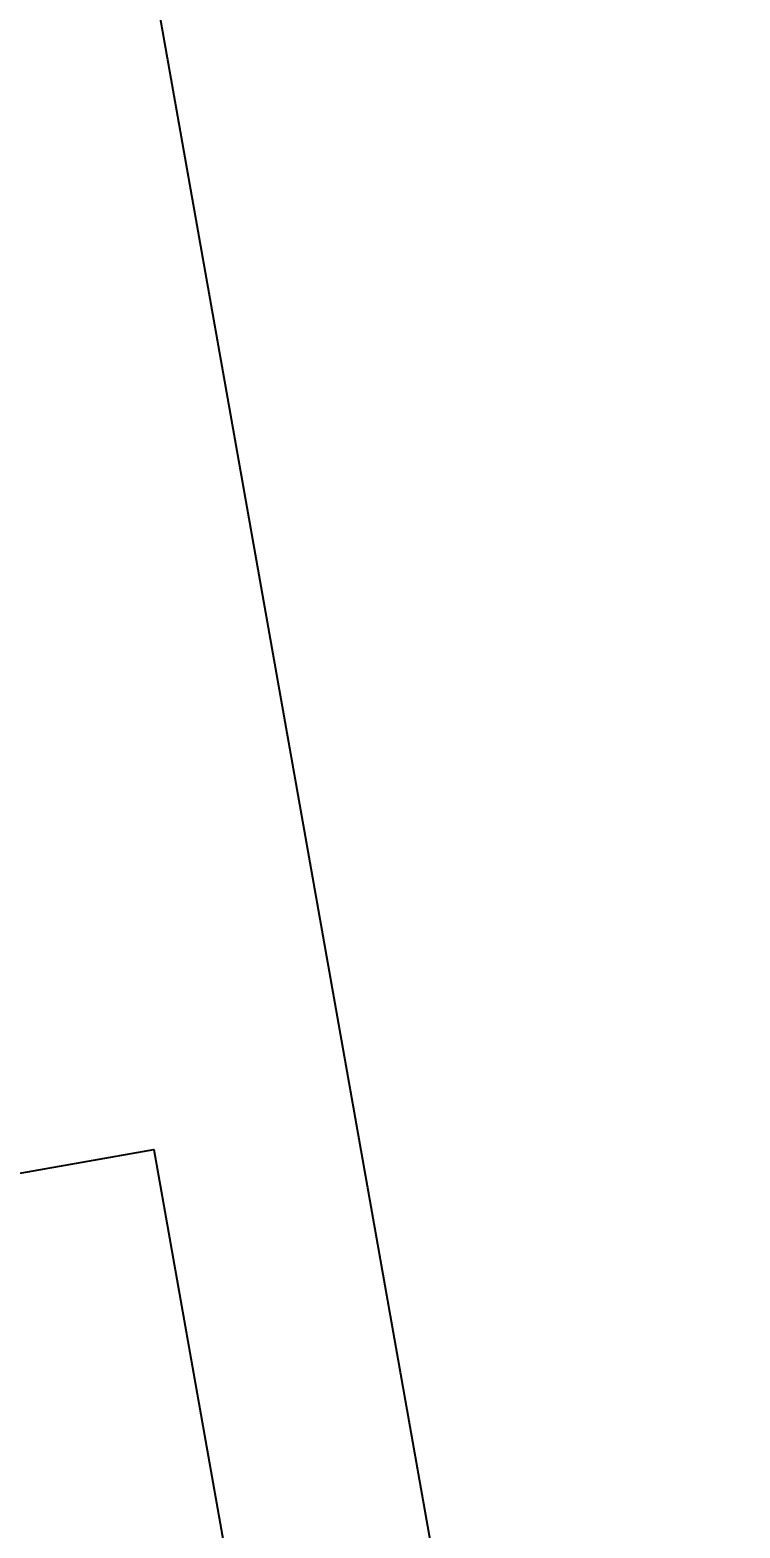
# Model space of a CAD drawing. Header units: millimetres. Extents: x -65527 to 8894748, y -37603 to 223697.
# Drawn here: x -29267.61 to -29262.52, y 101542.14 to 101552.89 of the extents above; entities that cross this region are included whole.
import ezdxf
from ezdxf import colors
from ezdxf.entities.mleader import LeaderData, LeaderLine
from ezdxf.math import Vec2, Vec3

# ---------------------------------------------------------------- set-up
doc = ezdxf.new("R2010")
doc.units = ezdxf.units.MM
doc.header["$LTSCALE"] = 10
doc.layers.add('АР_Колонны Штрих', color=250, linetype='Continuous', lineweight=5)
doc.layers.add('Архитектура', color=251, linetype='Continuous')
doc.styles.add('ISOCPEUR', font='isocpeur.ttf', dxfattribs={"width": 0.7})

# ---------------------------------------------------------------- blocks, each defined once
blk = doc.blocks.new('A$Cb1ac1438')
at = {"layer": 'АР_Колонны Штрих', "ltscale": 100}
h = blk.add_hatch(dxfattribs=at)
h.set_pattern_fill('ANSI35', color=256, scale=500, angle=-72.0645)
h.set_pattern_definition([(332.935457, (-256735.91, 917047.48), (56.87424, 111.311818), []), (332.935457, (-256708.7, 916963.39), (56.87424, 111.311818), [156.25, -31.25, 0, -31.25])])
h.paths.add_polyline_path([(173.217, -6154.529), (50.039, -5773.967), (-330.523, -5897.145), (-207.345, -6277.707)])
blk = doc.blocks.new('_DOTSMALL')
at = {"color": 0, "linetype": 'ByBlock', "const_width": 0.5}
blk.add_lwpolyline([(-0.0625, 0, 1), (0.0625, 0, 1)], format="xyb", close=True, dxfattribs=at)

msp = doc.modelspace()

# ---------------------------------------------------------------- linework, layer by layer
at = {"layer": 'Архитектура', "lineweight": 25, "transparency": 33554684}
for points in [[(-29264.24, 101539.229), (-29281.517, 101636.711)], [(-29264.24, 101539.229), (-29281.517, 101636.711)], [(-29264.24, 101539.229), (-29281.517, 101636.711)], [(-29264.24, 101539.229), (-29281.517, 101636.711)], [(-29264.24, 101539.229), (-29281.517, 101636.711)], [(-29264.24, 101539.229), (-29281.517, 101636.711)], [(-29264.24, 101539.229), (-29281.517, 101636.711)], [(-29264.24, 101539.229), (-29281.517, 101636.711)], [(-29264.24, 101539.229), (-29281.517, 101636.711)], [(-29264.24, 101539.229), (-29281.517, 101636.711)], [(-29264.24, 101539.229), (-29281.517, 101636.711)], [(-29264.24, 101539.229), (-29281.517, 101636.711)], [(-29264.24, 101539.229), (-29281.517, 101636.711)], [(-29264.24, 101539.229), (-29281.517, 101636.711)], [(-29264.24, 101539.229), (-29281.517, 101636.711)], [(-29264.24, 101539.229), (-29281.517, 101636.711)], [(-29264.24, 101539.229), (-29281.517, 101636.711)], [(-29264.24, 101539.229), (-29281.517, 101636.711)], [(-29264.24, 101539.229), (-29281.517, 101636.711)], [(-29264.24, 101539.229), (-29281.517, 101636.711)], [(-29264.24, 101539.229), (-29281.517, 101636.711)], [(-29264.24, 101539.229), (-29281.517, 101636.711)], [(-29264.24, 101539.229), (-29281.517, 101636.711)], [(-29264.24, 101539.229), (-29281.517, 101636.711)], [(-29264.24, 101539.229), (-29281.517, 101636.711)], [(-29264.24, 101539.229), (-29281.517, 101636.711)], [(-29264.24, 101539.229), (-29281.517, 101636.711)], [(-29264.24, 101539.229), (-29281.517, 101636.711)], [(-29264.24, 101539.229), (-29281.517, 101636.711)], [(-29264.24, 101539.229), (-29281.517, 101636.711)], [(-29264.24, 101539.229), (-29281.517, 101636.711)], [(-29264.24, 101539.229), (-29281.517, 101636.711)], [(-29264.24, 101539.229), (-29281.517, 101636.711)], [(-29264.24, 101539.229), (-29281.517, 101636.711)], [(-29264.24, 101539.229), (-29281.517, 101636.711)], [(-29264.24, 101539.229), (-29281.517, 101636.711)], [(-29264.24, 101539.229), (-29281.517, 101636.711)], [(-29264.24, 101539.229), (-29281.517, 101636.711)], [(-29264.24, 101539.229), (-29281.517, 101636.711)], [(-29264.24, 101539.229), (-29281.517, 101636.711)], [(-29264.24, 101539.229), (-29281.517, 101636.711)], [(-29264.24, 101539.229), (-29281.517, 101636.711)], [(-29264.24, 101539.229), (-29281.517, 101636.711)], [(-29264.24, 101539.229), (-29281.517, 101636.711)], [(-29264.24, 101539.229), (-29281.517, 101636.711)], [(-29264.24, 101539.229), (-29281.517, 101636.711)], [(-29264.24, 101539.229), (-29281.517, 101636.711)], [(-29264.24, 101539.229), (-29281.517, 101636.711)], [(-29264.24, 101539.229), (-29281.517, 101636.711)], [(-29264.24, 101539.229), (-29281.517, 101636.711)], [(-29264.24, 101539.229), (-29281.517, 101636.711)], [(-29264.24, 101539.229), (-29281.517, 101636.711)], [(-29264.24, 101539.229), (-29281.517, 101636.711)], [(-29264.24, 101539.229), (-29281.517, 101636.711)], [(-29264.24, 101539.229), (-29281.517, 101636.711)], [(-29264.24, 101539.229), (-29281.517, 101636.711)], [(-29264.24, 101539.229), (-29281.517, 101636.711)], [(-29264.24, 101539.229), (-29281.517, 101636.711)], [(-29264.24, 101539.229), (-29281.517, 101636.711)], [(-29264.24, 101539.229), (-29281.517, 101636.711)], [(-29264.24, 101539.229), (-29281.517, 101636.711)], [(-29264.24, 101539.229), (-29281.517, 101636.711)], [(-29264.24, 101539.229), (-29281.517, 101636.711)], [(-29264.24, 101539.229), (-29281.517, 101636.711)], [(-29264.24, 101539.229), (-29281.517, 101636.711)], [(-29264.24, 101539.229), (-29281.517, 101636.711)], [(-29264.24, 101539.229), (-29281.517, 101636.711)], [(-29264.24, 101539.229), (-29281.517, 101636.711)], [(-29264.24, 101539.229), (-29281.517, 101636.711)], [(-29264.24, 101539.229), (-29281.517, 101636.711)], [(-29264.24, 101539.229), (-29281.517, 101636.711)], [(-29264.24, 101539.229), (-29281.517, 101636.711)], [(-29264.24, 101539.229), (-29281.517, 101636.711)], [(-29264.24, 101539.229), (-29281.517, 101636.711)], [(-29264.24, 101539.229), (-29281.517, 101636.711)], [(-29264.24, 101539.229), (-29281.517, 101636.711)], [(-29264.24, 101539.229), (-29281.517, 101636.711)], [(-29264.24, 101539.229), (-29281.517, 101636.711)], [(-29264.24, 101539.229), (-29281.517, 101636.711)], [(-29264.24, 101539.229), (-29281.517, 101636.711)], [(-29264.24, 101539.229), (-29281.517, 101636.711)], [(-29264.24, 101539.229), (-29281.517, 101636.711)], [(-29264.24, 101539.229), (-29281.517, 101636.711)], [(-29264.24, 101539.229), (-29281.517, 101636.711)], [(-29264.24, 101539.229), (-29281.517, 101636.711)], [(-29264.24, 101539.229), (-29281.517, 101636.711)], [(-29264.24, 101539.229), (-29281.517, 101636.711)], [(-29264.24, 101539.229), (-29281.517, 101636.711)], [(-29264.24, 101539.229), (-29281.517, 101636.711)], [(-29264.24, 101539.229), (-29281.517, 101636.711)], [(-29264.24, 101539.229), (-29281.517, 101636.711)], [(-29264.24, 101539.229), (-29281.517, 101636.711)], [(-29264.24, 101539.229), (-29281.517, 101636.711)], [(-29264.24, 101539.229), (-29281.517, 101636.711)], [(-29264.24, 101539.229), (-29281.517, 101636.711)], [(-29264.24, 101539.229), (-29281.517, 101636.711)], [(-29264.24, 101539.229), (-29281.517, 101636.711)], [(-29264.24, 101539.229), (-29281.517, 101636.711)], [(-29264.24, 101539.229), (-29281.517, 101636.711)], [(-29264.24, 101539.229), (-29281.517, 101636.711)], [(-29264.24, 101539.229), (-29281.517, 101636.711)], [(-29264.24, 101539.229), (-29281.517, 101636.711)], [(-29264.24, 101539.229), (-29281.517, 101636.711)], [(-29264.24, 101539.229), (-29281.517, 101636.711)], [(-29264.24, 101539.229), (-29281.517, 101636.711)], [(-29264.24, 101539.229), (-29281.517, 101636.711)], [(-29264.24, 101539.229), (-29281.517, 101636.711)], [(-29264.24, 101539.229), (-29281.517, 101636.711)], [(-29264.24, 101539.229), (-29281.517, 101636.711)], [(-29264.24, 101539.229), (-29281.517, 101636.711)], [(-29264.24, 101539.229), (-29281.517, 101636.711)], [(-29264.24, 101539.229), (-29281.517, 101636.711)], [(-29264.24, 101539.229), (-29281.517, 101636.711)], [(-29264.24, 101539.229), (-29281.517, 101636.711)], [(-29264.24, 101539.229), (-29281.517, 101636.711)], [(-29264.24, 101539.229), (-29281.517, 101636.711)], [(-29264.24, 101539.229), (-29281.517, 101636.711)], [(-29264.24, 101539.229), (-29281.517, 101636.711)], [(-29264.24, 101539.229), (-29281.517, 101636.711)], [(-29264.24, 101539.229), (-29281.517, 101636.711)], [(-29264.24, 101539.229), (-29281.517, 101636.711)], [(-29264.24, 101539.229), (-29281.517, 101636.711)], [(-29264.24, 101539.229), (-29281.517, 101636.711)], [(-29264.24, 101539.229), (-29281.517, 101636.711)], [(-29264.24, 101539.229), (-29281.517, 101636.711)], [(-29264.24, 101539.229), (-29281.517, 101636.711)], [(-29264.24, 101539.229), (-29281.517, 101636.711)], [(-29264.24, 101539.229), (-29281.517, 101636.711)], [(-29264.24, 101539.229), (-29281.517, 101636.711)], [(-29264.24, 101539.229), (-29281.517, 101636.711)], [(-29264.24, 101539.229), (-29281.517, 101636.711)], [(-29264.24, 101539.229), (-29281.517, 101636.711)], [(-29264.24, 101539.229), (-29281.517, 101636.711)], [(-29264.24, 101539.229), (-29281.517, 101636.711)], [(-29264.24, 101539.229), (-29281.517, 101636.711)], [(-29264.24, 101539.229), (-29281.517, 101636.711)], [(-29264.24, 101539.229), (-29281.517, 101636.711)], [(-29264.24, 101539.229), (-29281.517, 101636.711)], [(-29264.24, 101539.229), (-29281.517, 101636.711)], [(-29264.24, 101539.229), (-29281.517, 101636.711)], [(-29264.24, 101539.229), (-29281.517, 101636.711)], [(-29264.24, 101539.229), (-29281.517, 101636.711)], [(-29264.24, 101539.229), (-29281.517, 101636.711)], [(-29264.24, 101539.229), (-29281.517, 101636.711)], [(-29264.24, 101539.229), (-29281.517, 101636.711)], [(-29264.24, 101539.229), (-29281.517, 101636.711)], [(-29264.24, 101539.229), (-29281.517, 101636.711)], [(-29264.24, 101539.229), (-29281.517, 101636.711)], [(-29264.24, 101539.229), (-29281.517, 101636.711)], [(-29264.24, 101539.229), (-29281.517, 101636.711)], [(-29264.24, 101539.229), (-29281.517, 101636.711)], [(-29264.24, 101539.229), (-29281.517, 101636.711)], [(-29264.24, 101539.229), (-29281.517, 101636.711)], [(-29264.24, 101539.229), (-29281.517, 101636.711)], [(-29264.24, 101539.229), (-29281.517, 101636.711)], [(-29264.24, 101539.229), (-29281.517, 101636.711)], [(-29264.24, 101539.229), (-29281.517, 101636.711)], [(-29264.24, 101539.229), (-29281.517, 101636.711)], [(-29264.24, 101539.229), (-29281.517, 101636.711)], [(-29264.24, 101539.229), (-29281.517, 101636.711)], [(-29264.24, 101539.229), (-29281.517, 101636.711)], [(-29264.24, 101539.229), (-29281.517, 101636.711)], [(-29264.24, 101539.229), (-29281.517, 101636.711)], [(-29264.24, 101539.229), (-29281.517, 101636.711)], [(-29264.24, 101539.229), (-29281.517, 101636.711)], [(-29264.24, 101539.229), (-29281.517, 101636.711)], [(-29264.24, 101539.229), (-29281.517, 101636.711)], [(-29264.24, 101539.229), (-29281.517, 101636.711)], [(-29264.24, 101539.229), (-29281.517, 101636.711)], [(-29264.24, 101539.229), (-29281.517, 101636.711)], [(-29264.24, 101539.229), (-29281.517, 101636.711)], [(-29273.774, 101538.53), (-29274.646, 101543.452), (-29270.925, 101544.112), (-29270.748, 101544.514), (-29270.324, 101544.218), (-29266.723, 101544.856), (-29265.85, 101539.934)], [(-29273.774, 101538.53), (-29274.646, 101543.452), (-29270.925, 101544.112), (-29270.748, 101544.514), (-29270.324, 101544.218), (-29266.723, 101544.856), (-29265.85, 101539.934)], [(-29273.774, 101538.53), (-29274.646, 101543.452), (-29270.925, 101544.112), (-29270.748, 101544.514), (-29270.324, 101544.218), (-29266.723, 101544.856), (-29265.85, 101539.934)], [(-29273.774, 101538.53), (-29274.646, 101543.452), (-29270.925, 101544.112), (-29270.748, 101544.514), (-29270.324, 101544.218), (-29266.723, 101544.856), (-29265.85, 101539.934)], [(-29273.774, 101538.53), (-29274.646, 101543.452), (-29270.925, 101544.112), (-29270.748, 101544.514), (-29270.324, 101544.218), (-29266.723, 101544.856), (-29265.85, 101539.934)], [(-29273.774, 101538.53), (-29274.646, 101543.452), (-29270.925, 101544.112), (-29270.748, 101544.514), (-29270.324, 101544.218), (-29266.723, 101544.856), (-29265.85, 101539.934)], [(-29273.774, 101538.53), (-29274.646, 101543.452), (-29270.925, 101544.112), (-29270.748, 101544.514), (-29270.324, 101544.218), (-29266.723, 101544.856), (-29265.85, 101539.934)], [(-29273.774, 101538.53), (-29274.646, 101543.452), (-29270.925, 101544.112), (-29270.748, 101544.514), (-29270.324, 101544.218), (-29266.723, 101544.856), (-29265.85, 101539.934)], [(-29273.774, 101538.53), (-29274.646, 101543.452), (-29270.925, 101544.112), (-29270.748, 101544.514), (-29270.324, 101544.218), (-29266.723, 101544.856), (-29265.85, 101539.934)], [(-29273.774, 101538.53), (-29274.646, 101543.452), (-29270.925, 101544.112), (-29270.748, 101544.514), (-29270.324, 101544.218), (-29266.723, 101544.856), (-29265.85, 101539.934)], [(-29273.774, 101538.53), (-29274.646, 101543.452), (-29270.925, 101544.112), (-29270.748, 101544.514), (-29270.324, 101544.218), (-29266.723, 101544.856), (-29265.85, 101539.934)], [(-29273.774, 101538.53), (-29274.646, 101543.452), (-29270.925, 101544.112), (-29270.748, 101544.514), (-29270.324, 101544.218), (-29266.723, 101544.856), (-29265.85, 101539.934)], [(-29273.774, 101538.53), (-29274.646, 101543.452), (-29270.925, 101544.112), (-29270.748, 101544.514), (-29270.324, 101544.218), (-29266.723, 101544.856), (-29265.85, 101539.934)], [(-29273.774, 101538.53), (-29274.646, 101543.452), (-29270.925, 101544.112), (-29270.748, 101544.514), (-29270.324, 101544.218), (-29266.723, 101544.856), (-29265.85, 101539.934)], [(-29273.774, 101538.53), (-29274.646, 101543.452), (-29270.925, 101544.112), (-29270.748, 101544.514), (-29270.324, 101544.218), (-29266.723, 101544.856), (-29265.85, 101539.934)], [(-29273.774, 101538.53), (-29274.646, 101543.452), (-29270.925, 101544.112), (-29270.748, 101544.514), (-29270.324, 101544.218), (-29266.723, 101544.856), (-29265.85, 101539.934)], [(-29273.774, 101538.53), (-29274.646, 101543.452), (-29270.925, 101544.112), (-29270.748, 101544.514), (-29270.324, 101544.218), (-29266.723, 101544.856), (-29265.85, 101539.934)], [(-29273.774, 101538.53), (-29274.646, 101543.452), (-29270.925, 101544.112), (-29270.748, 101544.514), (-29270.324, 101544.218), (-29266.723, 101544.856), (-29265.85, 101539.934)], [(-29273.774, 101538.53), (-29274.646, 101543.452), (-29270.925, 101544.112), (-29270.748, 101544.514), (-29270.324, 101544.218), (-29266.723, 101544.856), (-29265.85, 101539.934)], [(-29273.774, 101538.53), (-29274.646, 101543.452), (-29270.925, 101544.112), (-29270.748, 101544.514), (-29270.324, 101544.218), (-29266.723, 101544.856), (-29265.85, 101539.934)], [(-29273.774, 101538.53), (-29274.646, 101543.452), (-29270.925, 101544.112), (-29270.748, 101544.514), (-29270.324, 101544.218), (-29266.723, 101544.856), (-29265.85, 101539.934)], [(-29273.774, 101538.53), (-29274.646, 101543.452), (-29270.925, 101544.112), (-29270.748, 101544.514), (-29270.324, 101544.218), (-29266.723, 101544.856), (-29265.85, 101539.934)], [(-29273.774, 101538.53), (-29274.646, 101543.452), (-29270.925, 101544.112), (-29270.748, 101544.514), (-29270.324, 101544.218), (-29266.723, 101544.856), (-29265.85, 101539.934)], [(-29273.774, 101538.53), (-29274.646, 101543.452), (-29270.925, 101544.112), (-29270.748, 101544.514), (-29270.324, 101544.218), (-29266.723, 101544.856), (-29265.85, 101539.934)], [(-29273.774, 101538.53), (-29274.646, 101543.452), (-29270.925, 101544.112), (-29270.748, 101544.514), (-29270.324, 101544.218), (-29266.723, 101544.856), (-29265.85, 101539.934)], [(-29273.774, 101538.53), (-29274.646, 101543.452), (-29270.925, 101544.112), (-29270.748, 101544.514), (-29270.324, 101544.218), (-29266.723, 101544.856), (-29265.85, 101539.934)], [(-29273.774, 101538.53), (-29274.646, 101543.452), (-29270.925, 101544.112), (-29270.748, 101544.514), (-29270.324, 101544.218), (-29266.723, 101544.856), (-29265.85, 101539.934)], [(-29273.774, 101538.53), (-29274.646, 101543.452), (-29270.925, 101544.112), (-29270.748, 101544.514), (-29270.324, 101544.218), (-29266.723, 101544.856), (-29265.85, 101539.934)], [(-29273.774, 101538.53), (-29274.646, 101543.452), (-29270.925, 101544.112), (-29270.748, 101544.514), (-29270.324, 101544.218), (-29266.723, 101544.856), (-29265.85, 101539.934)], [(-29273.774, 101538.53), (-29274.646, 101543.452), (-29270.925, 101544.112), (-29270.748, 101544.514), (-29270.324, 101544.218), (-29266.723, 101544.856), (-29265.85, 101539.934)], [(-29273.774, 101538.53), (-29274.646, 101543.452), (-29270.925, 101544.112), (-29270.748, 101544.514), (-29270.324, 101544.218), (-29266.723, 101544.856), (-29265.85, 101539.934)], [(-29273.774, 101538.53), (-29274.646, 101543.452), (-29270.925, 101544.112), (-29270.748, 101544.514), (-29270.324, 101544.218), (-29266.723, 101544.856), (-29265.85, 101539.934)], [(-29273.774, 101538.53), (-29274.646, 101543.452), (-29270.925, 101544.112), (-29270.748, 101544.514), (-29270.324, 101544.218), (-29266.723, 101544.856), (-29265.85, 101539.934)], [(-29273.774, 101538.53), (-29274.646, 101543.452), (-29270.925, 101544.112), (-29270.748, 101544.514), (-29270.324, 101544.218), (-29266.723, 101544.856), (-29265.85, 101539.934)], [(-29273.774, 101538.53), (-29274.646, 101543.452), (-29270.925, 101544.112), (-29270.748, 101544.514), (-29270.324, 101544.218), (-29266.723, 101544.856), (-29265.85, 101539.934)], [(-29273.774, 101538.53), (-29274.646, 101543.452), (-29270.925, 101544.112), (-29270.748, 101544.514), (-29270.324, 101544.218), (-29266.723, 101544.856), (-29265.85, 101539.934)], [(-29273.774, 101538.53), (-29274.646, 101543.452), (-29270.925, 101544.112), (-29270.748, 101544.514), (-29270.324, 101544.218), (-29266.723, 101544.856), (-29265.85, 101539.934)], [(-29273.774, 101538.53), (-29274.646, 101543.452), (-29270.925, 101544.112), (-29270.748, 101544.514), (-29270.324, 101544.218), (-29266.723, 101544.856), (-29265.85, 101539.934)], [(-29273.774, 101538.53), (-29274.646, 101543.452), (-29270.925, 101544.112), (-29270.748, 101544.514), (-29270.324, 101544.218), (-29266.723, 101544.856), (-29265.85, 101539.934)], [(-29273.774, 101538.53), (-29274.646, 101543.452), (-29270.925, 101544.112), (-29270.748, 101544.514), (-29270.324, 101544.218), (-29266.723, 101544.856), (-29265.85, 101539.934)], [(-29273.774, 101538.53), (-29274.646, 101543.452), (-29270.925, 101544.112), (-29270.748, 101544.514), (-29270.324, 101544.218), (-29266.723, 101544.856), (-29265.85, 101539.934)], [(-29273.774, 101538.53), (-29274.646, 101543.452), (-29270.925, 101544.112), (-29270.748, 101544.514), (-29270.324, 101544.218), (-29266.723, 101544.856), (-29265.85, 101539.934)], [(-29273.774, 101538.53), (-29274.646, 101543.452), (-29270.925, 101544.112), (-29270.748, 101544.514), (-29270.324, 101544.218), (-29266.723, 101544.856), (-29265.85, 101539.934)], [(-29273.774, 101538.53), (-29274.646, 101543.452), (-29270.925, 101544.112), (-29270.748, 101544.514), (-29270.324, 101544.218), (-29266.723, 101544.856), (-29265.85, 101539.934)], [(-29273.774, 101538.53), (-29274.646, 101543.452), (-29270.925, 101544.112), (-29270.748, 101544.514), (-29270.324, 101544.218), (-29266.723, 101544.856), (-29265.85, 101539.934)], [(-29273.774, 101538.53), (-29274.646, 101543.452), (-29270.925, 101544.112), (-29270.748, 101544.514), (-29270.324, 101544.218), (-29266.723, 101544.856), (-29265.85, 101539.934)], [(-29273.774, 101538.53), (-29274.646, 101543.452), (-29270.925, 101544.112), (-29270.748, 101544.514), (-29270.324, 101544.218), (-29266.723, 101544.856), (-29265.85, 101539.934)], [(-29273.774, 101538.53), (-29274.646, 101543.452), (-29270.925, 101544.112), (-29270.748, 101544.514), (-29270.324, 101544.218), (-29266.723, 101544.856), (-29265.85, 101539.934)], [(-29273.774, 101538.53), (-29274.646, 101543.452), (-29270.925, 101544.112), (-29270.748, 101544.514), (-29270.324, 101544.218), (-29266.723, 101544.856), (-29265.85, 101539.934)], [(-29273.774, 101538.53), (-29274.646, 101543.452), (-29270.925, 101544.112), (-29270.748, 101544.514), (-29270.324, 101544.218), (-29266.723, 101544.856), (-29265.85, 101539.934)], [(-29273.774, 101538.53), (-29274.646, 101543.452), (-29270.925, 101544.112), (-29270.748, 101544.514), (-29270.324, 101544.218), (-29266.723, 101544.856), (-29265.85, 101539.934)], [(-29273.774, 101538.53), (-29274.646, 101543.452), (-29270.925, 101544.112), (-29270.748, 101544.514), (-29270.324, 101544.218), (-29266.723, 101544.856), (-29265.85, 101539.934)], [(-29273.774, 101538.53), (-29274.646, 101543.452), (-29270.925, 101544.112), (-29270.748, 101544.514), (-29270.324, 101544.218), (-29266.723, 101544.856), (-29265.85, 101539.934)], [(-29273.774, 101538.53), (-29274.646, 101543.452), (-29270.925, 101544.112), (-29270.748, 101544.514), (-29270.324, 101544.218), (-29266.723, 101544.856), (-29265.85, 101539.934)], [(-29273.774, 101538.53), (-29274.646, 101543.452), (-29270.925, 101544.112), (-29270.748, 101544.514), (-29270.324, 101544.218), (-29266.723, 101544.856), (-29265.85, 101539.934)], [(-29273.774, 101538.53), (-29274.646, 101543.452), (-29270.925, 101544.112), (-29270.748, 101544.514), (-29270.324, 101544.218), (-29266.723, 101544.856), (-29265.85, 101539.934)], [(-29273.774, 101538.53), (-29274.646, 101543.452), (-29270.925, 101544.112), (-29270.748, 101544.514), (-29270.324, 101544.218), (-29266.723, 101544.856), (-29265.85, 101539.934)], [(-29273.774, 101538.53), (-29274.646, 101543.452), (-29270.925, 101544.112), (-29270.748, 101544.514), (-29270.324, 101544.218), (-29266.723, 101544.856), (-29265.85, 101539.934)], [(-29273.774, 101538.53), (-29274.646, 101543.452), (-29270.925, 101544.112), (-29270.748, 101544.514), (-29270.324, 101544.218), (-29266.723, 101544.856), (-29265.85, 101539.934)], [(-29273.774, 101538.53), (-29274.646, 101543.452), (-29270.925, 101544.112), (-29270.748, 101544.514), (-29270.324, 101544.218), (-29266.723, 101544.856), (-29265.85, 101539.934)], [(-29273.774, 101538.53), (-29274.646, 101543.452), (-29270.925, 101544.112), (-29270.748, 101544.514), (-29270.324, 101544.218), (-29266.723, 101544.856), (-29265.85, 101539.934)], [(-29273.774, 101538.53), (-29274.646, 101543.452), (-29270.925, 101544.112), (-29270.748, 101544.514), (-29270.324, 101544.218), (-29266.723, 101544.856), (-29265.85, 101539.934)], [(-29273.774, 101538.53), (-29274.646, 101543.452), (-29270.925, 101544.112), (-29270.748, 101544.514), (-29270.324, 101544.218), (-29266.723, 101544.856), (-29265.85, 101539.934)], [(-29273.774, 101538.53), (-29274.646, 101543.452), (-29270.925, 101544.112), (-29270.748, 101544.514), (-29270.324, 101544.218), (-29266.723, 101544.856), (-29265.85, 101539.934)], [(-29273.774, 101538.53), (-29274.646, 101543.452), (-29270.925, 101544.112), (-29270.748, 101544.514), (-29270.324, 101544.218), (-29266.723, 101544.856), (-29265.85, 101539.934)], [(-29273.774, 101538.53), (-29274.646, 101543.452), (-29270.925, 101544.112), (-29270.748, 101544.514), (-29270.324, 101544.218), (-29266.723, 101544.856), (-29265.85, 101539.934)], [(-29273.774, 101538.53), (-29274.646, 101543.452), (-29270.925, 101544.112), (-29270.748, 101544.514), (-29270.324, 101544.218), (-29266.723, 101544.856), (-29265.85, 101539.934)], [(-29273.774, 101538.53), (-29274.646, 101543.452), (-29270.925, 101544.112), (-29270.748, 101544.514), (-29270.324, 101544.218), (-29266.723, 101544.856), (-29265.85, 101539.934)], [(-29273.774, 101538.53), (-29274.646, 101543.452), (-29270.925, 101544.112), (-29270.748, 101544.514), (-29270.324, 101544.218), (-29266.723, 101544.856), (-29265.85, 101539.934)], [(-29273.774, 101538.53), (-29274.646, 101543.452), (-29270.925, 101544.112), (-29270.748, 101544.514), (-29270.324, 101544.218), (-29266.723, 101544.856), (-29265.85, 101539.934)], [(-29273.774, 101538.53), (-29274.646, 101543.452), (-29270.925, 101544.112), (-29270.748, 101544.514), (-29270.324, 101544.218), (-29266.723, 101544.856), (-29265.85, 101539.934)], [(-29273.774, 101538.53), (-29274.646, 101543.452), (-29270.925, 101544.112), (-29270.748, 101544.514), (-29270.324, 101544.218), (-29266.723, 101544.856), (-29265.85, 101539.934)], [(-29273.774, 101538.53), (-29274.646, 101543.452), (-29270.925, 101544.112), (-29270.748, 101544.514), (-29270.324, 101544.218), (-29266.723, 101544.856), (-29265.85, 101539.934)], [(-29273.774, 101538.53), (-29274.646, 101543.452), (-29270.925, 101544.112), (-29270.748, 101544.514), (-29270.324, 101544.218), (-29266.723, 101544.856), (-29265.85, 101539.934)], [(-29273.774, 101538.53), (-29274.646, 101543.452), (-29270.925, 101544.112), (-29270.748, 101544.514), (-29270.324, 101544.218), (-29266.723, 101544.856), (-29265.85, 101539.934)], [(-29273.774, 101538.53), (-29274.646, 101543.452), (-29270.925, 101544.112), (-29270.748, 101544.514), (-29270.324, 101544.218), (-29266.723, 101544.856), (-29265.85, 101539.934)], [(-29273.774, 101538.53), (-29274.646, 101543.452), (-29270.925, 101544.112), (-29270.748, 101544.514), (-29270.324, 101544.218), (-29266.723, 101544.856), (-29265.85, 101539.934)], [(-29273.774, 101538.53), (-29274.646, 101543.452), (-29270.925, 101544.112), (-29270.748, 101544.514), (-29270.324, 101544.218), (-29266.723, 101544.856), (-29265.85, 101539.934)], [(-29273.774, 101538.53), (-29274.646, 101543.452), (-29270.925, 101544.112), (-29270.748, 101544.514), (-29270.324, 101544.218), (-29266.723, 101544.856), (-29265.85, 101539.934)], [(-29273.774, 101538.53), (-29274.646, 101543.452), (-29270.925, 101544.112), (-29270.748, 101544.514), (-29270.324, 101544.218), (-29266.723, 101544.856), (-29265.85, 101539.934)], [(-29273.774, 101538.53), (-29274.646, 101543.452), (-29270.925, 101544.112), (-29270.748, 101544.514), (-29270.324, 101544.218), (-29266.723, 101544.856), (-29265.85, 101539.934)], [(-29273.774, 101538.53), (-29274.646, 101543.452), (-29270.925, 101544.112), (-29270.748, 101544.514), (-29270.324, 101544.218), (-29266.723, 101544.856), (-29265.85, 101539.934)], [(-29273.774, 101538.53), (-29274.646, 101543.452), (-29270.925, 101544.112), (-29270.748, 101544.514), (-29270.324, 101544.218), (-29266.723, 101544.856), (-29265.85, 101539.934)], [(-29273.774, 101538.53), (-29274.646, 101543.452), (-29270.925, 101544.112), (-29270.748, 101544.514), (-29270.324, 101544.218), (-29266.723, 101544.856), (-29265.85, 101539.934)], [(-29273.774, 101538.53), (-29274.646, 101543.452), (-29270.925, 101544.112), (-29270.748, 101544.514), (-29270.324, 101544.218), (-29266.723, 101544.856), (-29265.85, 101539.934)], [(-29273.774, 101538.53), (-29274.646, 101543.452), (-29270.925, 101544.112), (-29270.748, 101544.514), (-29270.324, 101544.218), (-29266.723, 101544.856), (-29265.85, 101539.934)], [(-29273.774, 101538.53), (-29274.646, 101543.452), (-29270.925, 101544.112), (-29270.748, 101544.514), (-29270.324, 101544.218), (-29266.723, 101544.856), (-29265.85, 101539.934)], [(-29273.774, 101538.53), (-29274.646, 101543.452), (-29270.925, 101544.112), (-29270.748, 101544.514), (-29270.324, 101544.218), (-29266.723, 101544.856), (-29265.85, 101539.934)], [(-29273.774, 101538.53), (-29274.646, 101543.452), (-29270.925, 101544.112), (-29270.748, 101544.514), (-29270.324, 101544.218), (-29266.723, 101544.856), (-29265.85, 101539.934)], [(-29273.774, 101538.53), (-29274.646, 101543.452), (-29270.925, 101544.112), (-29270.748, 101544.514), (-29270.324, 101544.218), (-29266.723, 101544.856), (-29265.85, 101539.934)], [(-29273.774, 101538.53), (-29274.646, 101543.452), (-29270.925, 101544.112), (-29270.748, 101544.514), (-29270.324, 101544.218), (-29266.723, 101544.856), (-29265.85, 101539.934)], [(-29273.774, 101538.53), (-29274.646, 101543.452), (-29270.925, 101544.112), (-29270.748, 101544.514), (-29270.324, 101544.218), (-29266.723, 101544.856), (-29265.85, 101539.934)], [(-29273.774, 101538.53), (-29274.646, 101543.452), (-29270.925, 101544.112), (-29270.748, 101544.514), (-29270.324, 101544.218), (-29266.723, 101544.856), (-29265.85, 101539.934)], [(-29273.774, 101538.53), (-29274.646, 101543.452), (-29270.925, 101544.112), (-29270.748, 101544.514), (-29270.324, 101544.218), (-29266.723, 101544.856), (-29265.85, 101539.934)], [(-29273.774, 101538.53), (-29274.646, 101543.452), (-29270.925, 101544.112), (-29270.748, 101544.514), (-29270.324, 101544.218), (-29266.723, 101544.856), (-29265.85, 101539.934)], [(-29273.774, 101538.53), (-29274.646, 101543.452), (-29270.925, 101544.112), (-29270.748, 101544.514), (-29270.324, 101544.218), (-29266.723, 101544.856), (-29265.85, 101539.934)], [(-29273.774, 101538.53), (-29274.646, 101543.452), (-29270.925, 101544.112), (-29270.748, 101544.514), (-29270.324, 101544.218), (-29266.723, 101544.856), (-29265.85, 101539.934)], [(-29273.774, 101538.53), (-29274.646, 101543.452), (-29270.925, 101544.112), (-29270.748, 101544.514), (-29270.324, 101544.218), (-29266.723, 101544.856), (-29265.85, 101539.934)], [(-29273.774, 101538.53), (-29274.646, 101543.452), (-29270.925, 101544.112), (-29270.748, 101544.514), (-29270.324, 101544.218), (-29266.723, 101544.856), (-29265.85, 101539.934)], [(-29273.774, 101538.53), (-29274.646, 101543.452), (-29270.925, 101544.112), (-29270.748, 101544.514), (-29270.324, 101544.218), (-29266.723, 101544.856), (-29265.85, 101539.934)], [(-29273.774, 101538.53), (-29274.646, 101543.452), (-29270.925, 101544.112), (-29270.748, 101544.514), (-29270.324, 101544.218), (-29266.723, 101544.856), (-29265.85, 101539.934)], [(-29273.774, 101538.53), (-29274.646, 101543.452), (-29270.925, 101544.112), (-29270.748, 101544.514), (-29270.324, 101544.218), (-29266.723, 101544.856), (-29265.85, 101539.934)], [(-29273.774, 101538.53), (-29274.646, 101543.452), (-29270.925, 101544.112), (-29270.748, 101544.514), (-29270.324, 101544.218), (-29266.723, 101544.856), (-29265.85, 101539.934)], [(-29273.774, 101538.53), (-29274.646, 101543.452), (-29270.925, 101544.112), (-29270.748, 101544.514), (-29270.324, 101544.218), (-29266.723, 101544.856), (-29265.85, 101539.934)], [(-29273.774, 101538.53), (-29274.646, 101543.452), (-29270.925, 101544.112), (-29270.748, 101544.514), (-29270.324, 101544.218), (-29266.723, 101544.856), (-29265.85, 101539.934)], [(-29273.774, 101538.53), (-29274.646, 101543.452), (-29270.925, 101544.112), (-29270.748, 101544.514), (-29270.324, 101544.218), (-29266.723, 101544.856), (-29265.85, 101539.934)], [(-29273.774, 101538.53), (-29274.646, 101543.452), (-29270.925, 101544.112), (-29270.748, 101544.514), (-29270.324, 101544.218), (-29266.723, 101544.856), (-29265.85, 101539.934)], [(-29273.774, 101538.53), (-29274.646, 101543.452), (-29270.925, 101544.112), (-29270.748, 101544.514), (-29270.324, 101544.218), (-29266.723, 101544.856), (-29265.85, 101539.934)], [(-29273.774, 101538.53), (-29274.646, 101543.452), (-29270.925, 101544.112), (-29270.748, 101544.514), (-29270.324, 101544.218), (-29266.723, 101544.856), (-29265.85, 101539.934)], [(-29273.774, 101538.53), (-29274.646, 101543.452), (-29270.925, 101544.112), (-29270.748, 101544.514), (-29270.324, 101544.218), (-29266.723, 101544.856), (-29265.85, 101539.934)], [(-29273.774, 101538.53), (-29274.646, 101543.452), (-29270.925, 101544.112), (-29270.748, 101544.514), (-29270.324, 101544.218), (-29266.723, 101544.856), (-29265.85, 101539.934)], [(-29273.774, 101538.53), (-29274.646, 101543.452), (-29270.925, 101544.112), (-29270.748, 101544.514), (-29270.324, 101544.218), (-29266.723, 101544.856), (-29265.85, 101539.934)], [(-29273.774, 101538.53), (-29274.646, 101543.452), (-29270.925, 101544.112), (-29270.748, 101544.514), (-29270.324, 101544.218), (-29266.723, 101544.856), (-29265.85, 101539.934)], [(-29273.774, 101538.53), (-29274.646, 101543.452), (-29270.925, 101544.112), (-29270.748, 101544.514), (-29270.324, 101544.218), (-29266.723, 101544.856), (-29265.85, 101539.934)], [(-29273.774, 101538.53), (-29274.646, 101543.452), (-29270.925, 101544.112), (-29270.748, 101544.514), (-29270.324, 101544.218), (-29266.723, 101544.856), (-29265.85, 101539.934)], [(-29273.774, 101538.53), (-29274.646, 101543.452), (-29270.925, 101544.112), (-29270.748, 101544.514), (-29270.324, 101544.218), (-29266.723, 101544.856), (-29265.85, 101539.934)], [(-29273.774, 101538.53), (-29274.646, 101543.452), (-29270.925, 101544.112), (-29270.748, 101544.514), (-29270.324, 101544.218), (-29266.723, 101544.856), (-29265.85, 101539.934)], [(-29273.774, 101538.53), (-29274.646, 101543.452), (-29270.925, 101544.112), (-29270.748, 101544.514), (-29270.324, 101544.218), (-29266.723, 101544.856), (-29265.85, 101539.934)], [(-29273.774, 101538.53), (-29274.646, 101543.452), (-29270.925, 101544.112), (-29270.748, 101544.514), (-29270.324, 101544.218), (-29266.723, 101544.856), (-29265.85, 101539.934)], [(-29273.774, 101538.53), (-29274.646, 101543.452), (-29270.925, 101544.112), (-29270.748, 101544.514), (-29270.324, 101544.218), (-29266.723, 101544.856), (-29265.85, 101539.934)], [(-29273.774, 101538.53), (-29274.646, 101543.452), (-29270.925, 101544.112), (-29270.748, 101544.514), (-29270.324, 101544.218), (-29266.723, 101544.856), (-29265.85, 101539.934)], [(-29273.774, 101538.53), (-29274.646, 101543.452), (-29270.925, 101544.112), (-29270.748, 101544.514), (-29270.324, 101544.218), (-29266.723, 101544.856), (-29265.85, 101539.934)], [(-29273.774, 101538.53), (-29274.646, 101543.452), (-29270.925, 101544.112), (-29270.748, 101544.514), (-29270.324, 101544.218), (-29266.723, 101544.856), (-29265.85, 101539.934)], [(-29273.774, 101538.53), (-29274.646, 101543.452), (-29270.925, 101544.112), (-29270.748, 101544.514), (-29270.324, 101544.218), (-29266.723, 101544.856), (-29265.85, 101539.934)], [(-29273.774, 101538.53), (-29274.646, 101543.452), (-29270.925, 101544.112), (-29270.748, 101544.514), (-29270.324, 101544.218), (-29266.723, 101544.856), (-29265.85, 101539.934)], [(-29273.774, 101538.53), (-29274.646, 101543.452), (-29270.925, 101544.112), (-29270.748, 101544.514), (-29270.324, 101544.218), (-29266.723, 101544.856), (-29265.85, 101539.934)], [(-29273.774, 101538.53), (-29274.646, 101543.452), (-29270.925, 101544.112), (-29270.748, 101544.514), (-29270.324, 101544.218), (-29266.723, 101544.856), (-29265.85, 101539.934)], [(-29273.774, 101538.53), (-29274.646, 101543.452), (-29270.925, 101544.112), (-29270.748, 101544.514), (-29270.324, 101544.218), (-29266.723, 101544.856), (-29265.85, 101539.934)], [(-29273.774, 101538.53), (-29274.646, 101543.452), (-29270.925, 101544.112), (-29270.748, 101544.514), (-29270.324, 101544.218), (-29266.723, 101544.856), (-29265.85, 101539.934)], [(-29273.774, 101538.53), (-29274.646, 101543.452), (-29270.925, 101544.112), (-29270.748, 101544.514), (-29270.324, 101544.218), (-29266.723, 101544.856), (-29265.85, 101539.934)], [(-29273.774, 101538.53), (-29274.646, 101543.452), (-29270.925, 101544.112), (-29270.748, 101544.514), (-29270.324, 101544.218), (-29266.723, 101544.856), (-29265.85, 101539.934)], [(-29273.774, 101538.53), (-29274.646, 101543.452), (-29270.925, 101544.112), (-29270.748, 101544.514), (-29270.324, 101544.218), (-29266.723, 101544.856), (-29265.85, 101539.934)], [(-29273.774, 101538.53), (-29274.646, 101543.452), (-29270.925, 101544.112), (-29270.748, 101544.514), (-29270.324, 101544.218), (-29266.723, 101544.856), (-29265.85, 101539.934)], [(-29273.774, 101538.53), (-29274.646, 101543.452), (-29270.925, 101544.112), (-29270.748, 101544.514), (-29270.324, 101544.218), (-29266.723, 101544.856), (-29265.85, 101539.934)], [(-29273.774, 101538.53), (-29274.646, 101543.452), (-29270.925, 101544.112), (-29270.748, 101544.514), (-29270.324, 101544.218), (-29266.723, 101544.856), (-29265.85, 101539.934)], [(-29273.774, 101538.53), (-29274.646, 101543.452), (-29270.925, 101544.112), (-29270.748, 101544.514), (-29270.324, 101544.218), (-29266.723, 101544.856), (-29265.85, 101539.934)], [(-29273.774, 101538.53), (-29274.646, 101543.452), (-29270.925, 101544.112), (-29270.748, 101544.514), (-29270.324, 101544.218), (-29266.723, 101544.856), (-29265.85, 101539.934)], [(-29273.774, 101538.53), (-29274.646, 101543.452), (-29270.925, 101544.112), (-29270.748, 101544.514), (-29270.324, 101544.218), (-29266.723, 101544.856), (-29265.85, 101539.934)], [(-29273.774, 101538.53), (-29274.646, 101543.452), (-29270.925, 101544.112), (-29270.748, 101544.514), (-29270.324, 101544.218), (-29266.723, 101544.856), (-29265.85, 101539.934)], [(-29273.774, 101538.53), (-29274.646, 101543.452), (-29270.925, 101544.112), (-29270.748, 101544.514), (-29270.324, 101544.218), (-29266.723, 101544.856), (-29265.85, 101539.934)], [(-29273.774, 101538.53), (-29274.646, 101543.452), (-29270.925, 101544.112), (-29270.748, 101544.514), (-29270.324, 101544.218), (-29266.723, 101544.856), (-29265.85, 101539.934)], [(-29273.774, 101538.53), (-29274.646, 101543.452), (-29270.925, 101544.112), (-29270.748, 101544.514), (-29270.324, 101544.218), (-29266.723, 101544.856), (-29265.85, 101539.934)], [(-29273.774, 101538.53), (-29274.646, 101543.452), (-29270.925, 101544.112), (-29270.748, 101544.514), (-29270.324, 101544.218), (-29266.723, 101544.856), (-29265.85, 101539.934)], [(-29273.774, 101538.53), (-29274.646, 101543.452), (-29270.925, 101544.112), (-29270.748, 101544.514), (-29270.324, 101544.218), (-29266.723, 101544.856), (-29265.85, 101539.934)], [(-29273.774, 101538.53), (-29274.646, 101543.452), (-29270.925, 101544.112), (-29270.748, 101544.514), (-29270.324, 101544.218), (-29266.723, 101544.856), (-29265.85, 101539.934)], [(-29273.774, 101538.53), (-29274.646, 101543.452), (-29270.925, 101544.112), (-29270.748, 101544.514), (-29270.324, 101544.218), (-29266.723, 101544.856), (-29265.85, 101539.934)], [(-29273.774, 101538.53), (-29274.646, 101543.452), (-29270.925, 101544.112), (-29270.748, 101544.514), (-29270.324, 101544.218), (-29266.723, 101544.856), (-29265.85, 101539.934)], [(-29273.774, 101538.53), (-29274.646, 101543.452), (-29270.925, 101544.112), (-29270.748, 101544.514), (-29270.324, 101544.218), (-29266.723, 101544.856), (-29265.85, 101539.934)], [(-29273.774, 101538.53), (-29274.646, 101543.452), (-29270.925, 101544.112), (-29270.748, 101544.514), (-29270.324, 101544.218), (-29266.723, 101544.856), (-29265.85, 101539.934)], [(-29273.774, 101538.53), (-29274.646, 101543.452), (-29270.925, 101544.112), (-29270.748, 101544.514), (-29270.324, 101544.218), (-29266.723, 101544.856), (-29265.85, 101539.934)], [(-29273.774, 101538.53), (-29274.646, 101543.452), (-29270.925, 101544.112), (-29270.748, 101544.514), (-29270.324, 101544.218), (-29266.723, 101544.856), (-29265.85, 101539.934)], [(-29273.774, 101538.53), (-29274.646, 101543.452), (-29270.925, 101544.112), (-29270.748, 101544.514), (-29270.324, 101544.218), (-29266.723, 101544.856), (-29265.85, 101539.934)], [(-29273.774, 101538.53), (-29274.646, 101543.452), (-29270.925, 101544.112), (-29270.748, 101544.514), (-29270.324, 101544.218), (-29266.723, 101544.856), (-29265.85, 101539.934)], [(-29273.774, 101538.53), (-29274.646, 101543.452), (-29270.925, 101544.112), (-29270.748, 101544.514), (-29270.324, 101544.218), (-29266.723, 101544.856), (-29265.85, 101539.934)], [(-29273.774, 101538.53), (-29274.646, 101543.452), (-29270.925, 101544.112), (-29270.748, 101544.514), (-29270.324, 101544.218), (-29266.723, 101544.856), (-29265.85, 101539.934)], [(-29273.774, 101538.53), (-29274.646, 101543.452), (-29270.925, 101544.112), (-29270.748, 101544.514), (-29270.324, 101544.218), (-29266.723, 101544.856), (-29265.85, 101539.934)], [(-29273.774, 101538.53), (-29274.646, 101543.452), (-29270.925, 101544.112), (-29270.748, 101544.514), (-29270.324, 101544.218), (-29266.723, 101544.856), (-29265.85, 101539.934)], [(-29273.774, 101538.53), (-29274.646, 101543.452), (-29270.925, 101544.112), (-29270.748, 101544.514), (-29270.324, 101544.218), (-29266.723, 101544.856), (-29265.85, 101539.934)], [(-29273.774, 101538.53), (-29274.646, 101543.452), (-29270.925, 101544.112), (-29270.748, 101544.514), (-29270.324, 101544.218), (-29266.723, 101544.856), (-29265.85, 101539.934)], [(-29273.774, 101538.53), (-29274.646, 101543.452), (-29270.925, 101544.112), (-29270.748, 101544.514), (-29270.324, 101544.218), (-29266.723, 101544.856), (-29265.85, 101539.934)], [(-29273.774, 101538.53), (-29274.646, 101543.452), (-29270.925, 101544.112), (-29270.748, 101544.514), (-29270.324, 101544.218), (-29266.723, 101544.856), (-29265.85, 101539.934)], [(-29273.774, 101538.53), (-29274.646, 101543.452), (-29270.925, 101544.112), (-29270.748, 101544.514), (-29270.324, 101544.218), (-29266.723, 101544.856), (-29265.85, 101539.934)], [(-29273.774, 101538.53), (-29274.646, 101543.452), (-29270.925, 101544.112), (-29270.748, 101544.514), (-29270.324, 101544.218), (-29266.723, 101544.856), (-29265.85, 101539.934)], [(-29273.774, 101538.53), (-29274.646, 101543.452), (-29270.925, 101544.112), (-29270.748, 101544.514), (-29270.324, 101544.218), (-29266.723, 101544.856), (-29265.85, 101539.934)], [(-29273.774, 101538.53), (-29274.646, 101543.452), (-29270.925, 101544.112), (-29270.748, 101544.514), (-29270.324, 101544.218), (-29266.723, 101544.856), (-29265.85, 101539.934)], [(-29273.774, 101538.53), (-29274.646, 101543.452), (-29270.925, 101544.112), (-29270.748, 101544.514), (-29270.324, 101544.218), (-29266.723, 101544.856), (-29265.85, 101539.934)], [(-29273.774, 101538.53), (-29274.646, 101543.452), (-29270.925, 101544.112), (-29270.748, 101544.514), (-29270.324, 101544.218), (-29266.723, 101544.856), (-29265.85, 101539.934)], [(-29273.774, 101538.53), (-29274.646, 101543.452), (-29270.925, 101544.112), (-29270.748, 101544.514), (-29270.324, 101544.218), (-29266.723, 101544.856), (-29265.85, 101539.934)], [(-29273.774, 101538.53), (-29274.646, 101543.452), (-29270.925, 101544.112), (-29270.748, 101544.514), (-29270.324, 101544.218), (-29266.723, 101544.856), (-29265.85, 101539.934)], [(-29273.774, 101538.53), (-29274.646, 101543.452), (-29270.925, 101544.112), (-29270.748, 101544.514), (-29270.324, 101544.218), (-29266.723, 101544.856), (-29265.85, 101539.934)], [(-29273.774, 101538.53), (-29274.646, 101543.452), (-29270.925, 101544.112), (-29270.748, 101544.514), (-29270.324, 101544.218), (-29266.723, 101544.856), (-29265.85, 101539.934)]]:
    msp.add_lwpolyline(points, dxfattribs=at)
for centre, radius, start, end in [((-31943.317, 110657.783), 9144.283, 272.8206375, 356.2887311), ((-31935.649, 110639.793), 9778.655, 272.592548, 356.6353914)]:
    msp.add_arc(centre, radius, start, end, dxfattribs=at)

# ---------------------------------------------------------------- block references
msp.add_blockref('A$Cb1ac1438', (-29063.428, 107755.56), dxfattribs=at)

# ---------------------------------------------------------------- leaders
ml = msp.add_multileader_mtext('Standard', dxfattribs=at)
ml.set_content('+8,400', color=256, style='ISOCPEUR')
ml.set_leader_properties(color=256, linetype='Continuous', lineweight=-1)
ml.set_arrow_properties(name='DOTSMALL')
ml.build(insert=Vec2(0, 0))
ml.multileader.update_dxf_attribs({"has_text_frame": 1, "text_left_attachment_type": 4, "text_right_attachment_type": 4, "dogleg_length": 100, "arrow_head_size": 180})
ctx = ml.context
ctx.base_point, ctx.char_height, ctx.arrow_head_size, ctx.landing_gap_size, ctx.plane_origin = Vec3(-38957.837, 116848.683), 250, 180, 50, Vec3(-38730.56, 116641.518)
ctx.left_attachment, ctx.right_attachment = 4, 4
notes = []
notes.append((ctx, [(0, (0, 0, 0), (0, 0), (1, 0), 1, [])]))
ctx.mtext.insert, ctx.mtext.width, ctx.mtext.line_spacing_style, ctx.mtext.flow_direction = Vec3(-38907.837, 117182.017), 852.69703, 2, 5
ml = msp.add_multileader_mtext('Standard', dxfattribs=at)
ml.set_content('+8,400', color=256, style='ISOCPEUR')
ml.set_leader_properties(color=256, linetype='Continuous', lineweight=-1)
ml.set_arrow_properties(name='DOTSMALL')
ml.build(insert=Vec2(0, 0))
ml.multileader.update_dxf_attribs({"has_text_frame": 1, "text_left_attachment_type": 4, "text_right_attachment_type": 4, "dogleg_length": 100, "arrow_head_size": 180})
ctx = ml.context
ctx.base_point, ctx.char_height, ctx.arrow_head_size, ctx.landing_gap_size, ctx.plane_origin = Vec3(-48794.029, 106975.315), 250, 180, 50, Vec3(-48566.752, 106768.149)
ctx.left_attachment, ctx.right_attachment = 4, 4
notes.append((ctx, [(0, (0, 0, 0), (0, 0), (1, 0), 1, [])]))
ctx.mtext.insert, ctx.mtext.width, ctx.mtext.line_spacing_style, ctx.mtext.flow_direction = Vec3(-48744.029, 107308.648), 852.69703, 2, 5
for ctx, leaders in notes:
    for number, flags, end, landing, length, lines in leaders:
        leader = LeaderData()
        leader.index, (leader.has_last_leader_line, leader.has_dogleg_vector, leader.attachment_direction) = number, flags
        leader.last_leader_point, leader.dogleg_vector, leader.dogleg_length = Vec3(end), Vec3(landing), length
        for number, points, colour, breaks in lines:
            line = LeaderLine()
            line.index, line.vertices, line.color, line.breaks = number, Vec3.list(points), colors.encode_raw_color(colour), breaks
            leader.lines.append(line)
        ctx.leaders.append(leader)

doc.saveas('drawing.dxf')
